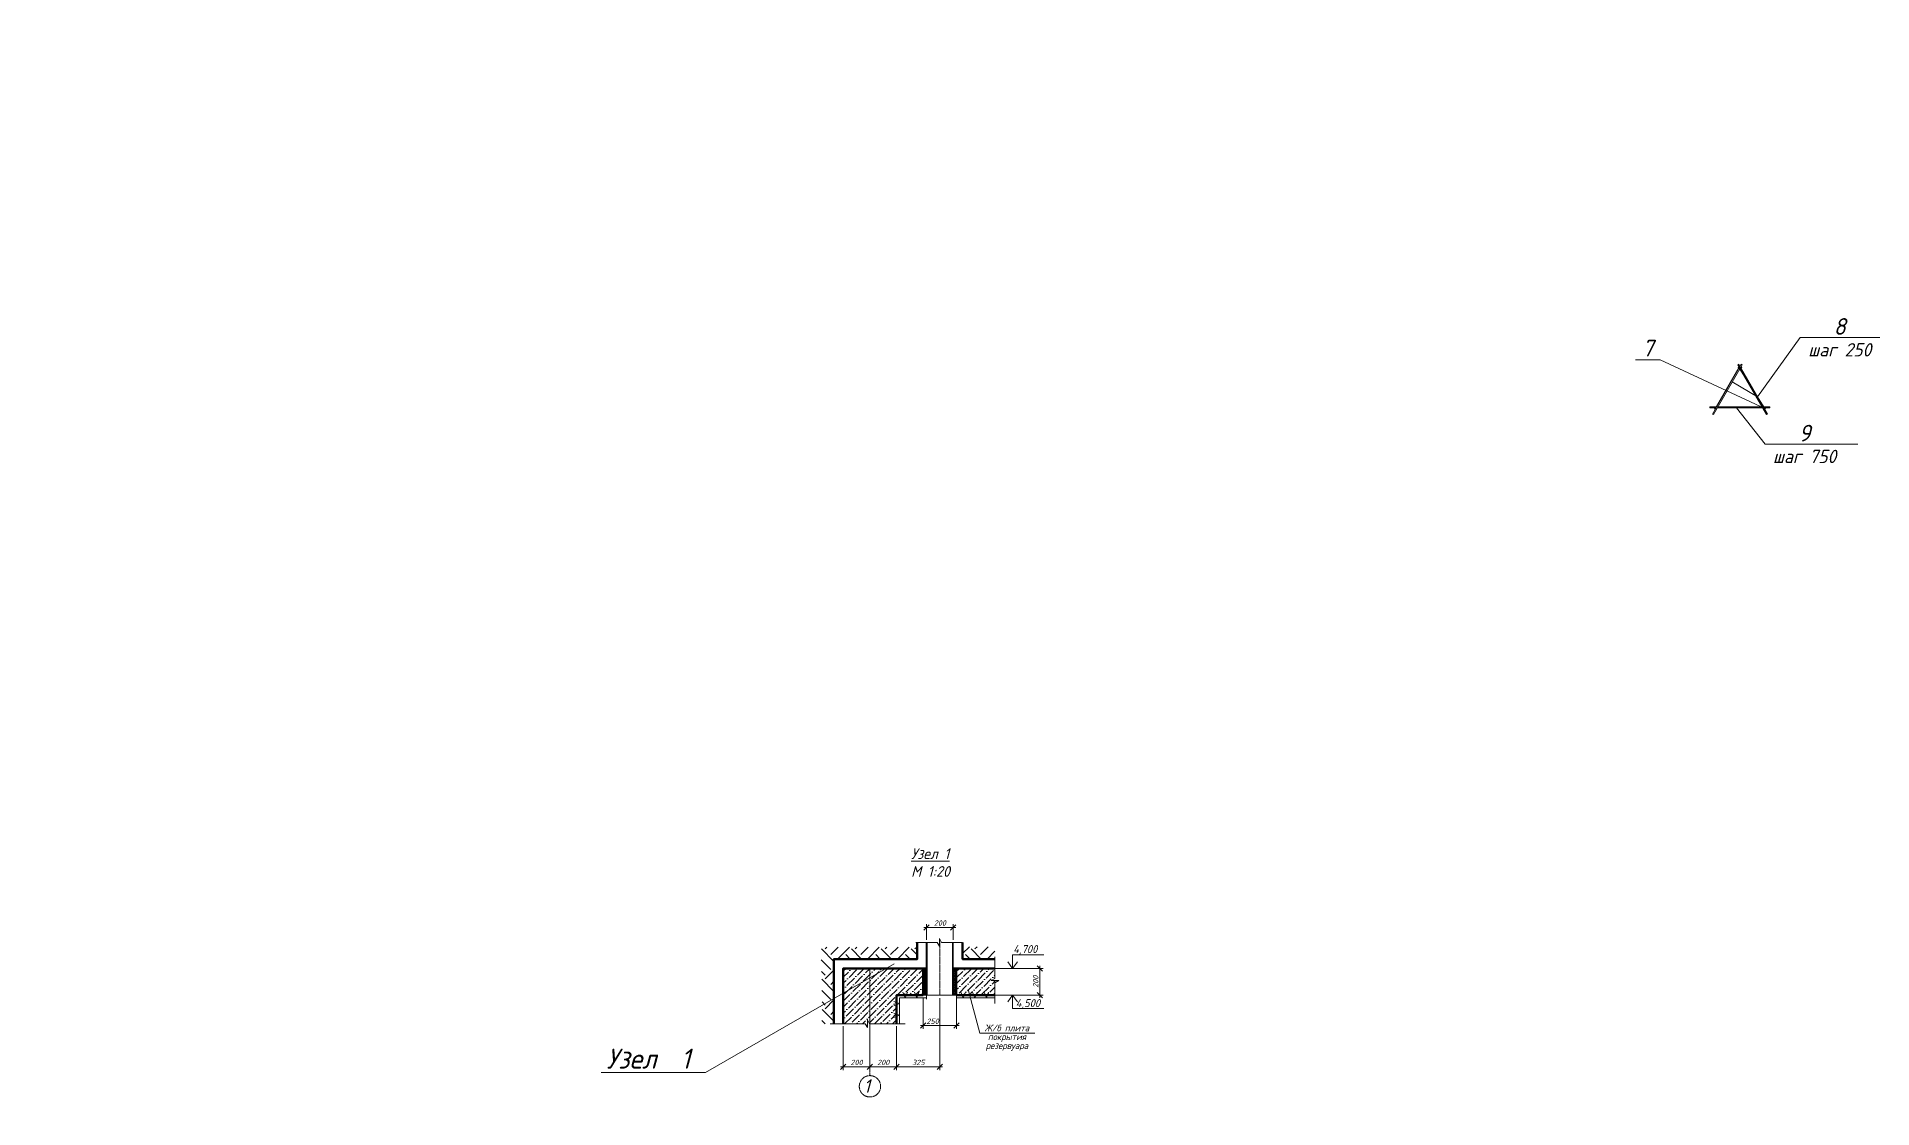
# Model space of a CAD drawing. Header units: millimetres. Extents: x 339888 to 1025294, y -263818 to -40540.
# Drawn here: x 521368 to 535134, y -144122 to -136082 of the extents above; entities that cross this region are included whole.
import ezdxf
from ezdxf import colors
from ezdxf.entities.mleader import LeaderData, LeaderLine
from ezdxf.math import Vec2, Vec3

# ---------------------------------------------------------------- set-up
doc = ezdxf.new("R2010")
doc.units = ezdxf.units.MM
doc.linetypes.add('CENTER2', pattern=[28.575, 19.05, -3.175, 3.175, -3.175])
doc.layers.get('0').update_dxf_attribs({"lineweight": 15})
for name, color, linetype, lineweight in [('0 @ 20', 7, 'Continuous', 15), ('0 @ 50', 7, 'Continuous', 15), ('Оси', 126, 'CENTER2', 15), ('Размеры', 250, 'Continuous', 18), ('Размеры @ 50', 250, 'Continuous', 18)]:
    doc.layers.add(name, color=color, linetype=linetype, lineweight=lineweight)
doc.styles.add('ГОСТ 2', font='GOST_Common Italic.ttf', dxfattribs={"height": 2})
doc.styles.add('ГОСТ 2.5', font='GOST_Common Italic.ttf', dxfattribs={"height": 2.5})
doc.styles.add('ГОСТ 3', font='GOST_Common Italic.ttf', dxfattribs={"height": 3})
doc.styles.add('Размерный 2', font='isocpeui.ttf', dxfattribs={"height": 2})
doc.dimstyles.new('ISO-25', dxfattribs={"dimtxt": 2, "dimasz": 1.8, "dimexe": 1, "dimexo": 2, "dimtad": 1, "dimdec": 0, "dimlfac": 100, "dimtxsty": 'Размерный 2', "dimblk": 'OBLIQUE', "dimcen": 2, "dimdle": 1, "dimclrd": 251, "dimclre": 251, "dimadec": 0, "dimazin": 0, "dimtfac": 1, "dimtdec": 0, "dimtmove": 0, "dimatfit": 3, "dimfxl": 1, "dimlwd": 15, "dimlwe": 15, "dimarcsym": 0})
doc.dimstyles.new('ГОСТ_2К', dxfattribs={"dimtxt": 2, "dimasz": 2, "dimexe": 1.25, "dimexo": 1, "dimtad": 1, "dimdec": 0, "dimtxsty": 'ГОСТ 2', "dimblk": 'OBLIQUE', "dimcen": -2.5, "dimdle": 1, "dimclrd": 251, "dimclre": 251, "dimclrt": 256, "dimadec": 1, "dimazin": 0, "dimtfac": 1, "dimtdec": 0, "dimtmove": 0, "dimatfit": 3, "dimfxl": 1, "dimlwd": 15, "dimlwe": 15, "dimarcsym": 1})

# ---------------------------------------------------------------- blocks, each defined once
blk = doc.blocks.new('_None')
blk = doc.blocks.new('_DotSmall')
at = {"color": 0, "linetype": 'ByBlock', "const_width": 0.5}
blk.add_lwpolyline([(-0.0625, 0, 1), (0.0625, 0, 1)], format="xyb", close=True, dxfattribs=at)
blk = doc.blocks.new('_Oblique')
at = {"color": 0, "linetype": 'ByBlock', "lineweight": -2}
blk.add_line((-0.5, -0.5), (0.5, 0.5), dxfattribs=at)
blk = doc.blocks.new('*D949')
at = {"color": 251, "lineweight": 15, "transparency": 16777216}
for p, q in [((528017, -143292), (528017, -143527)), ((528267, -143292), (528267, -143527)), ((527997, -143502), (528287, -143502))]:
    blk.add_line(p, q, dxfattribs=at)
at = {"layer": 'Defpoints', "color": 0, "lineweight": 15, "transparency": 16777216}
for p in [(528017, -143272), (528267, -143272), (528267, -143502)]:
    blk.add_point(p, dxfattribs=at)
at = {"color": 251, "lineweight": 15, "transparency": 16777216, "xscale": 40, "yscale": 40, "zscale": 40, "rotation": 180}
blk.add_blockref('_Oblique', (528017, -143502), dxfattribs=at)
at = {"color": 251, "lineweight": 15, "transparency": 16777216, "xscale": 40, "yscale": 40, "zscale": 40}
blk.add_blockref('_Oblique', (528267, -143502), dxfattribs=at)
at = {"lineweight": 15, "transparency": 16777216, "insert": (528087, -143469), "char_height": 40, "attachment_point": 5, "style": 'ГОСТ 2'}
blk.add_mtext('250', dxfattribs=at)
blk = doc.blocks.new('*D950')
at = {"color": 251, "lineweight": 15, "transparency": 16777216}
for p, q in [((528575, -143072), (528917, -143072)), ((528892, -143292), (528892, -143052)), ((528575, -143272), (528917, -143272))]:
    blk.add_line(p, q, dxfattribs=at)
at = {"layer": 'Defpoints', "color": 0, "lineweight": 15, "transparency": 16777216}
for p in [(528555, -143072), (528892, -143072), (528555, -143272)]:
    blk.add_point(p, dxfattribs=at)
at = {"color": 251, "lineweight": 15, "transparency": 16777216, "xscale": 40, "yscale": 40, "zscale": 40}
for p, rotation in [((528892, -143072), 90), ((528892, -143272), 270)]:
    blk.add_blockref('_Oblique', p, dxfattribs=dict(at, rotation=rotation))
at = {"lineweight": 15, "transparency": 16777216, "insert": (528860, -143172), "char_height": 40, "attachment_point": 5, "rotation": 90, "style": 'ГОСТ 2'}
blk.add_mtext('200', dxfattribs=at)
blk = doc.blocks.new('*D951')
at = {"color": 251, "lineweight": 15, "transparency": 16777216}
for p, q in [((528042, -142857), (528042, -142740)), ((528242, -142857), (528242, -142740)), ((528022, -142765), (528262, -142765))]:
    blk.add_line(p, q, dxfattribs=at)
at = {"layer": 'Defpoints', "color": 0, "lineweight": 15, "transparency": 16777216}
for p in [(528042, -142877), (528242, -142765), (528242, -142877)]:
    blk.add_point(p, dxfattribs=at)
at = {"color": 251, "lineweight": 15, "transparency": 16777216, "xscale": 40, "yscale": 40, "zscale": 40, "rotation": 180}
blk.add_blockref('_Oblique', (528042, -142765), dxfattribs=at)
at = {"color": 251, "lineweight": 15, "transparency": 16777216, "xscale": 40, "yscale": 40, "zscale": 40}
blk.add_blockref('_Oblique', (528242, -142765), dxfattribs=at)
at = {"lineweight": 15, "transparency": 16777216, "insert": (528142, -142732), "char_height": 40, "attachment_point": 5, "style": 'ГОСТ 2'}
blk.add_mtext('200', dxfattribs=at)
blk = doc.blocks.new('*D952')
at = {"color": 251, "lineweight": 15, "transparency": 16777216}
for p, q in [((527417, -143507), (527417, -143835)), ((527617, -143507), (527617, -143835)), ((527637, -143810), (527397, -143810))]:
    blk.add_line(p, q, dxfattribs=at)
at = {"layer": 'Defpoints', "color": 0, "lineweight": 15, "transparency": 16777216}
for p in [(527417, -143487), (527617, -143487), (527417, -143810)]:
    blk.add_point(p, dxfattribs=at)
at = {"color": 251, "lineweight": 15, "transparency": 16777216, "xscale": 40, "yscale": 40, "zscale": 40, "rotation": 180}
blk.add_blockref('_Oblique', (527417, -143810), dxfattribs=at)
at = {"color": 251, "lineweight": 15, "transparency": 16777216, "xscale": 40, "yscale": 40, "zscale": 40}
blk.add_blockref('_Oblique', (527617, -143810), dxfattribs=at)
at = {"lineweight": 15, "transparency": 16777216, "insert": (527517, -143778), "char_height": 40, "attachment_point": 5, "style": 'ГОСТ 2'}
blk.add_mtext('200', dxfattribs=at)
blk = doc.blocks.new('*D953')
at = {"color": 251, "lineweight": 15, "transparency": 16777216}
for p, q in [((527617, -143507), (527617, -143835)), ((527817, -143507), (527817, -143835)), ((527597, -143810), (527837, -143810))]:
    blk.add_line(p, q, dxfattribs=at)
at = {"layer": 'Defpoints', "color": 0, "lineweight": 15, "transparency": 16777216}
for p in [(527617, -143487), (527817, -143487), (527817, -143810)]:
    blk.add_point(p, dxfattribs=at)
at = {"color": 251, "lineweight": 15, "transparency": 16777216, "xscale": 40, "yscale": 40, "zscale": 40, "rotation": 180}
blk.add_blockref('_Oblique', (527617, -143810), dxfattribs=at)
at = {"color": 251, "lineweight": 15, "transparency": 16777216, "xscale": 40, "yscale": 40, "zscale": 40}
blk.add_blockref('_Oblique', (527817, -143810), dxfattribs=at)
at = {"lineweight": 15, "transparency": 16777216, "insert": (527717, -143778), "char_height": 40, "attachment_point": 5, "style": 'ГОСТ 2'}
blk.add_mtext('200', dxfattribs=at)
blk = doc.blocks.new('*U954')
at = {"layer": 'Оси', "color": 0, "linetype": 'CENTER2', "lineweight": 15, "ltscale": 0.3, "transparency": 16777216}
blk.add_line((0, -201), (0, 201), dxfattribs=at)
blk = doc.blocks.new('*D955')
at = {"color": 251, "lineweight": 15, "transparency": 16777216}
for p, q in [((528142, -143296), (528142, -143835)), ((527817, -143507), (527817, -143835)), ((527797, -143810), (528162, -143810))]:
    blk.add_line(p, q, dxfattribs=at)
at = {"layer": 'Defpoints', "color": 0, "lineweight": 15, "transparency": 16777216}
for p in [(528142, -143276), (527817, -143487), (528142, -143810)]:
    blk.add_point(p, dxfattribs=at)
at = {"color": 251, "lineweight": 15, "transparency": 16777216, "xscale": 40, "yscale": 40, "zscale": 40, "rotation": 180}
blk.add_blockref('_Oblique', (527817, -143810), dxfattribs=at)
at = {"color": 251, "lineweight": 15, "transparency": 16777216, "xscale": 40, "yscale": 40, "zscale": 40}
blk.add_blockref('_Oblique', (528142, -143810), dxfattribs=at)
at = {"lineweight": 15, "transparency": 16777216, "insert": (527980, -143778), "char_height": 40, "attachment_point": 5, "style": 'ГОСТ 2'}
blk.add_mtext('325', dxfattribs=at)

msp = doc.modelspace()

# ---------------------------------------------------------------- hatches: boundary and pattern name
at = {"lineweight": 15}
h = msp.add_hatch(dxfattribs=at)
h.set_pattern_fill('ANSI36', color=251, scale=10)
h.paths.add_polyline_path([(527417.35203, -143487.4734), (527581.50143, -143487.4734), (527598.10752, -143516.23599), (527598.10752, -143459.23039), (527614.41363, -143487.4734), (527817.35203, -143487.4734), (527817.35203, -143272.0753), (528017.35203, -143272.0753), (528017.35203, -143072.0753), (527417.35203, -143072.0753)])
h.paths.add_polyline_path([(528267.35203, -143072.0753), (528267.35203, -143272.0753), (528555.05118, -143272.0753), (528555.05118, -143180.51764), (528583.29419, -143164.21153), (528526.28859, -143164.21153), (528555.05118, -143147.60544), (528555.05118, -143072.0753)])
at = {"lineweight": 9}
h = msp.add_hatch(dxfattribs=at)
h.set_pattern_fill('ANSI37', color=253, scale=3, angle=90)
h.paths.add_polyline_path([(528264.00223, -143272.0753), (528264.00223, -143072.0753), (528242.35203, -143072.0753), (528242.35203, -143272.0753)])
h.paths.add_polyline_path([(528020.70182, -143072.0753), (528020.70182, -143272.0753), (528042.35203, -143272.0753), (528042.35203, -143072.0753)])
at = {"layer": 'Размеры', "lineweight": 15}
h = msp.add_hatch(dxfattribs=at)
h.set_pattern_fill('EARTH', color=253, scale=25, angle=45)
h.paths.add_polyline_path([(528555.05118, -143002.09682), (528555.05118, -142909.54398), (528312.3305, -142909.54398), (528312.3305, -143002.09682)])
edge = h.paths.add_edge_path()
edge.add_line((527257.08645, -143487.4734), (527347.37355, -143487.4734))
edge.add_line((527347.37355, -143487.4734), (527347.37355, -143002.09682))
edge.add_line((527347.37355, -143002.09682), (527972.37355, -143002.09682))
edge.add_line((527972.37355, -143002.09682), (527972.37355, -142913.24277))
edge.add_line((527972.37355, -142913.24277), (527245.99057, -142913.24277))
edge.add_arc((519691.92526, -143346.43271), 7566.47582, -1.068067193, 3.282047593, ccw=False)

# ---------------------------------------------------------------- linework, layer by layer
at = {"lineweight": 30}
for p, q in [((528042.35203, -143272.0753), (528042.35203, -142877.25925)), ((528045.70182, -143272.0753), (528045.70182, -142877.25925)), ((528239.00223, -143272.0753), (528239.00223, -142877.25925)), ((528242.35203, -143272.0753), (528242.35203, -142877.25925))]:
    msp.add_line(p, q, dxfattribs=at)
at = {"lineweight": 40}
for p, q in [((528017.35203, -143272.0753), (528017.35203, -143072.0753)), ((528020.70182, -143272.0753), (528020.70182, -143072.0753)), ((528264.00223, -143272.0753), (528264.00223, -143072.0753)), ((528267.35203, -143272.0753), (528267.35203, -143072.0753))]:
    msp.add_line(p, q, dxfattribs=at)
at = {"lineweight": 15, "ltscale": 0.5}
for p, q in [((528555.05015, -143072.0753), (528819.95494, -143072.07532)), ((528555.05015, -143272.0753), (528819.95494, -143272.07528))]:
    msp.add_line(p, q, dxfattribs=at)
at = {"lineweight": 15}
for p, q in [((527839.35203, -143487.4734), (527839.35203, -143294.0753)), ((527839.35203, -143294.0753), (528042.35203, -143294.0753)), ((527881.32049, -143294.0753), (527864.51392, -143250.94953)), ((527881.32049, -143294.0753), (527898.12706, -143250.94953)), ((527968.32049, -143294.0753), (527951.51392, -143250.94953)), ((527968.32049, -143294.0753), (527985.12706, -143250.94953)), ((528017.35203, -143272.0753), (528267.35203, -143272.0753)), ((528042.35203, -143272.0753), (528042.35203, -143304.0753)), ((528267.35203, -143272.0753), (528267.35203, -143304.0753)), ((528267.35203, -143294.0753), (528555.05118, -143294.0753)), ((528316.38356, -143294.0753), (528299.57699, -143250.94953)), ((528316.38356, -143294.0753), (528333.19013, -143250.94953)), ((528403.38356, -143294.0753), (528386.57699, -143250.94953)), ((528403.38356, -143294.0753), (528420.19013, -143250.94953)), ((528490.38356, -143294.0753), (528473.57699, -143250.94953)), ((528490.38356, -143294.0753), (528507.19013, -143250.94953)), ((527839.35203, -143336.68514), (527796.22626, -143319.87857)), ((527839.35203, -143336.68514), (527796.22626, -143353.49172)), ((527839.35203, -143424.32142), (527796.22626, -143407.51485)), ((527839.35203, -143424.32142), (527796.22626, -143441.12799))]:
    msp.add_line(p, q, dxfattribs=at)
at = {"lineweight": 50}
for points in [[(527347.37355, -143487.4734), (527347.37355, -143002.09682), (527972.37355, -143002.09682), (527972.37355, -142877.25925)], [(528312.3305, -142877.25925), (528312.3305, -143002.09682), (528555.05118, -143002.09682)], [(527417.35203, -143487.4734), (527417.35203, -143072.0753), (528042.35203, -143072.0753)], [(528242.35203, -143072.0753), (528555.05118, -143072.0753)], [(528017.35203, -143272.0753), (527817.35203, -143272.0753), (527817.35203, -143487.4734)], [(528555.05118, -143272.0753), (528267.35203, -143272.0753)]]:
    msp.add_lwpolyline(points, dxfattribs=at)
at = {"lineweight": 15}
for points in [[(527961.72839, -142877.25925), (528121.62786, -142877.25925), (528138.23395, -142906.02184), (528138.23395, -142849.01624), (528154.54006, -142877.25925), (528312.00891, -142877.25925)], [(528555.05118, -142986.1386), (528555.05118, -143147.60544), (528526.28859, -143164.21153), (528583.29419, -143164.21153), (528555.05118, -143180.51764), (528555.05118, -143335.56547)], [(527318.99224, -143487.4734), (527581.50143, -143487.4734), (527598.10752, -143516.23599), (527598.10752, -143459.23039), (527614.41363, -143487.4734), (527882.02343, -143487.4734)]]:
    msp.add_lwpolyline(points, dxfattribs=at)
at = {"layer": 'Оси', "lineweight": 15, "ltscale": 0.3}
msp.add_line((527617.35203, -143072.0753), (527617.35203, -143877.02146), dxfattribs=at)
at = {"layer": 'Оси'}
msp.add_circle((527617.35203, -143957.02146), 80, dxfattribs=at)
at = {"layer": 'Размеры', "lineweight": 15}
msp.add_lwpolyline([(533942.47432, -138917.53726), (533935.54612, -138913.53726), (534151.41803, -138539.63615), (534158.34623, -138543.63615)], close=True, dxfattribs=at)
for points in [[(534142.23319, -138555.54475), (534133.04836, -138539.63615), (534126.12016, -138543.63615), (534137.61439, -138563.54475)], [(534142.23319, -138571.54475), (534341.99206, -138917.53726), (534348.92027, -138913.53726), (534146.85199, -138563.54475)], [(533966.69888, -138859.57911), (533917.19043, -138859.57911), (533917.19043, -138867.57911), (533962.08007, -138867.57911)], [(533971.31768, -138867.57911), (534313.14871, -138867.57911)], [(534308.5299, -138859.57911), (533975.93648, -138859.57911)], [(534322.38631, -138867.57911), (534367.19043, -138867.57911), (534367.19043, -138859.57911), (534317.76751, -138859.57911)]]:
    msp.add_lwpolyline(points, dxfattribs=at)
at = {"layer": 'Размеры', "lineweight": 30}
for centre in [(534133.00878, -138563.52477), (534151.4576, -138563.52477), (533955.15366, -138871.57888), (534329.31272, -138871.57888)]:
    msp.add_circle(centre, 4, dxfattribs=at)

# ---------------------------------------------------------------- block references
at = {"layer": 'Оси', "linetype": 'CENTER2', "lineweight": 15, "ltscale": 0.3}
msp.add_blockref('*U954', (528142.35203, -143074.66727), dxfattribs=at)

# ---------------------------------------------------------------- texts
at = {"layer": '0 @ 20', "lineweight": 15, "ltscale": 0.5, "style": 'ГОСТ 3'}
for s, rotation, p in [('4,700', 359.999994899, (528691.48359, -142957.64347)), ('4,500', 0.000005099, (528710.69025, -143362.82691))]:
    msp.add_text(s, height=60, rotation=rotation, dxfattribs=at).set_placement(p)
at = {"layer": '0 @ 20', "lineweight": 15, "insert": (527890.90913, -142171.67147), "char_height": 80, "attachment_point": 1, "style": 'ГОСТ 3'}
msp.add_mtext_dynamic_manual_height_columns('\\pi35.159;{\\LУзел 1\\P\\pi44.553;}М 1:20', width=369.3475278, gutter_width=300, heights=[0], dxfattribs=at)
at = {"layer": 'Оси', "style": 'ГОСТ 2'}
msp.add_text('1', height=100, dxfattribs=at).set_placement((527570.53138, -144004.3981))

# ---------------------------------------------------------------- dimensions: what is measured, and where the dimension line sits
at = {"layer": '0 @ 20', "lineweight": 15}
for base, p1, p2, picture, middle in [((528242.35203, -142764.79823), (528042.35203, -142877.25925), (528242.35203, -142877.25925), '*D951', (528142.35203, -142732.29823)), ((528142.35203, -143810.26551), (527817.35203, -143487.4734), (528142.35203, -143275.5753), '*D955', (527979.85203, -143777.76551)), ((527417.35203, -143810.26551), (527617.35203, -143487.4734), (527417.35203, -143487.4734), '*D952', (527517.35203, -143777.76551)), ((527817.35203, -143810.26551), (527617.35203, -143487.4734), (527817.35203, -143487.4734), '*D953', (527717.35203, -143777.76551))]:
    dim = msp.add_linear_dim(base=base, p1=p1, p2=p2, dimstyle='ГОСТ_2К', override={"dimscale": 20, "dimtix": 0, "dimtofl": 1, "dimtmove": 0, "dimatfit": 3}, dxfattribs=at)
    dim.commit()
    dim.dimension.update_dxf_attribs({"geometry": picture, "text_midpoint": middle})
dim = msp.add_linear_dim(base=(528892.13109, -143072.0753), p1=(528555.05118, -143272.0753), p2=(528555.0512, -143072.0753), angle=90, dimstyle='ГОСТ_2К', override={"dimscale": 20, "dimtix": 0, "dimtofl": 1, "dimtmove": 0, "dimatfit": 3}, dxfattribs=at)
dim.commit()
dim.dimension.update_dxf_attribs({"geometry": '*D950', "text_midpoint": (528859.63109, -143172.0753)})
dim = msp.add_linear_dim(base=(528267.35203, -143501.53261), p1=(528017.35203, -143272.0753), p2=(528267.35203, -143272.0753), dimstyle='ГОСТ_2К', override={"dimscale": 20, "dimtix": 0, "dimtofl": 1, "dimtmove": 0, "dimatfit": 3}, dxfattribs=at)
dim.commit()
dim.dimension.update_dxf_attribs({"geometry": '*D949', "text_midpoint": (528086.89819, -143501.53261), "dimtype": 160})

# ---------------------------------------------------------------- leaders
at = {"layer": '0 @ 20', "lineweight": 15, "ltscale": 0.5}
for points in [[(528687.50777, -143072.07531), (528687.50778, -142970.93159), (528920.87464, -142970.93161)], [(528687.50777, -143272.07529), (528687.50778, -143373.21901), (528920.87464, -143373.21899)]]:
    msp.add_leader(points, dimstyle='ISO-25', override={"dimscale": 20, "dimtxt": 0.25, "dimasz": 2.5, "dimgap": 0.625, "dimtad": 0, "dimldrblk": 'Open90'}, dxfattribs=at)
at = {"layer": '0 @ 20', "lineweight": 15}
ml = msp.add_multileader_mtext('Standard', dxfattribs=at)
ml.set_content('Ж/б плита \\Pпокрытия \\Pрезервуара', color=256, style='ГОСТ 2.5')
ml.set_leader_properties(color=251, linetype='ByLayer', lineweight=15)
ml.set_arrow_properties(name='NONE')
ml.build(insert=Vec2(0, 0))
ml.multileader.update_dxf_attribs({"text_left_attachment_type": 6, "text_right_attachment_type": 6, "dogleg_length": 0, "arrow_head_size": 0, "scale": 20})
ctx = ml.context
ctx.base_point, ctx.scale, ctx.char_height, ctx.arrow_head_size, ctx.landing_gap_size, ctx.plane_origin = Vec3(528441.12611, -143559.0627), 20, 50, 0, 20, Vec3(528353.21372, -143230.96918)
ctx.left_attachment, ctx.right_attachment, ctx.text_align_type = 6, 6, 1
notes = []
notes.append((ctx, [(0, (1, 1, 0), (528441.12611, -143559.0627), (1, 0), 0, [(0, [(528353.21372, -143230.96918)], 0, [])])]))
ctx.mtext.insert, ctx.mtext.alignment, ctx.mtext.line_spacing_factor, ctx.mtext.flow_direction = Vec3(528644.59202, -143494.0627), 2, 0.8, 5
at = {"layer": '0 @ 50', "lineweight": 15}
ml = msp.add_multileader_mtext('Standard', dxfattribs=at)
ml.set_content('8\\P{\\H0.8x;шаг 250}', color=256, style='ГОСТ 3')
ml.set_leader_properties(color=251, linetype='ByLayer', lineweight=15)
ml.set_arrow_properties(name='NONE')
ml.build(insert=Vec2(0, 0))
ml.multileader.update_dxf_attribs({"text_left_attachment_type": 6, "text_right_attachment_type": 6, "dogleg_length": 1, "arrow_head_size": 100, "scale": 50})
ctx = ml.context
ctx.base_point, ctx.scale, ctx.char_height, ctx.arrow_head_size, ctx.landing_gap_size, ctx.plane_origin = Vec3(534644.09234, -138338.85002), 50, 125, 100, 0, Vec3(533873.8467, -140284.95205)
ctx.left_attachment, ctx.right_attachment, ctx.text_align_type = 6, 6, 1
notes.append((ctx, [(1, (1, 1, 0), (534594.09234, -138338.85002), (1, 0), 50, [(0, [(534084.74531, -138671.11668), (534273.60734, -138783.09145)], 0, [])])]))
ctx.mtext.insert, ctx.mtext.alignment, ctx.mtext.line_spacing_factor, ctx.mtext.flow_direction = Vec3(534890.07718, -138193.85002), 2, 0.9, 5
ml = msp.add_multileader_mtext('Standard', dxfattribs=at)
ml.set_content(' 7', color=256, style='ГОСТ 3')
ml.set_leader_properties(color=251, linetype='ByLayer', lineweight=15)
ml.set_arrow_properties(name='NONE')
ml.build(insert=Vec2(0, 0))
ml.multileader.update_dxf_attribs({"text_left_attachment_type": 6, "text_right_attachment_type": 6, "dogleg_length": 1, "arrow_head_size": 100, "scale": 50})
ctx = ml.context
ctx.base_point, ctx.scale, ctx.char_height, ctx.arrow_head_size, ctx.landing_gap_size, ctx.plane_origin = Vec3(533340.47999, -138506.42887), 50, 125, 100, 0, Vec3(533729.80354, -139113.2429)
ctx.left_attachment, ctx.right_attachment, ctx.text_align_type = 6, 6, 2
notes.append((ctx, [(0, (1, 1, 0), (533542.56333, -138506.42887), (-1, 0), 50, [(2, [(533955.15366, -138871.57888), (534133.00878, -138563.52477), (534329.31272, -138871.57888)], 0, [])])]))
ctx.mtext.insert, ctx.mtext.alignment, ctx.mtext.flow_direction = Vec3(533492.56333, -138356.42887), 3, 5
ml = msp.add_multileader_mtext('Standard', dxfattribs=at)
ml.set_content('9\\P{\\H0.8x;шаг 750}', color=256, style='ГОСТ 3')
ml.set_leader_properties(color=251, linetype='ByLayer', lineweight=15)
ml.set_arrow_properties(name='NONE')
ml.build(insert=Vec2(0, 0))
ml.multileader.update_dxf_attribs({"text_left_attachment_type": 6, "text_right_attachment_type": 6, "dogleg_length": 1, "arrow_head_size": 100, "scale": 50})
ctx = ml.context
ctx.base_point, ctx.scale, ctx.char_height, ctx.arrow_head_size, ctx.landing_gap_size, ctx.plane_origin = Vec3(534380.53393, -139138.85569), 50, 125, 100, 0, Vec3(533601.41252, -141301.69024)
ctx.left_attachment, ctx.right_attachment, ctx.text_align_type = 6, 6, 1
notes.append((ctx, [(1, (1, 1, 0), (534330.53393, -139138.85569), (1, 0), 50, [(1, [(534115.1706, -138867.57911)], 0, [])])]))
ctx.mtext.insert, ctx.mtext.alignment, ctx.mtext.line_spacing_factor, ctx.mtext.flow_direction = Vec3(534626.51878, -138993.85569), 2, 0.9, 5
ml = msp.add_multileader_mtext('Standard', dxfattribs=at)
ml.set_content('Узел  1', color=256, style='ГОСТ 2.5')
ml.set_leader_properties(color=251, linetype='ByLayer', lineweight=15)
ml.set_arrow_properties(name='NONE')
ml.build(insert=Vec2(0, 0))
ml.multileader.update_dxf_attribs({"text_left_attachment_type": 6, "text_right_attachment_type": 6, "dogleg_length": 1.29189, "arrow_head_size": 0, "scale": 50})
ctx = ml.context
ctx.base_point, ctx.scale, ctx.char_height, ctx.arrow_head_size, ctx.landing_gap_size, ctx.plane_origin = Vec3(525608.20833, -143854.62614), 50, 150, 0, 50, Vec3(528056.48241, -142889.57348)
ctx.left_attachment, ctx.right_attachment, ctx.text_align_type = 6, 6, 2
notes.append((ctx, [(0, (1, 1, 0), (526384.96217, -143854.62614), (-1, 0), 64.59475, [(0, [(527799.36271, -143038.02161)], 0, [])])]))
ctx.mtext.insert, ctx.mtext.alignment, ctx.mtext.flow_direction = Vec3(526270.36742, -143674.62614), 3, 5
at = {"layer": 'Размеры @ 50', "lineweight": 15}
ml = msp.add_multileader_mtext('Standard', dxfattribs=at)
ml.set_content('Грунт обратной засыпки\\PЗащитная мембрана\\PЭкструзионный пенополистирол CARBON PROF - 70мм\\PГидроизоляционная мембрана Техноэласт ЭПП 2 слоя\\PСлой усиления Техноэласт ЭПП\\PПраймер битумный ТехноНИКОЛЬ №01*\\PФундаментная плита, 400мм \\PГидроизоляционная мембрана Техноэласт ЭПП 2 слоя\\PПраймер битумный ТехноНИКОЛЬ №01*\\PБетонная подготовка, 100мм\\PЩебневая подготовка, 100мм\\PУплотненный грунт', color=256, style='ГОСТ 2.5')
ml.set_leader_properties(color=251, linetype='ByLayer', lineweight=15)
ml.set_arrow_properties(name='DOTSMALL')
ml.build(insert=Vec2(0, 0))
ml.multileader.update_dxf_attribs({"text_left_attachment_type": 6, "text_right_attachment_type": 6, "dogleg_length": 0, "arrow_head_size": 100, "scale": 50})
ctx = ml.context
ctx.base_point, ctx.scale, ctx.char_height, ctx.arrow_head_size, ctx.landing_gap_size, ctx.plane_origin = Vec3(529657.95225, -132409.23479), 50, 125, 100, 50, Vec3(529658.67532, -129492.60962)
ctx.left_attachment, ctx.right_attachment = 6, 6
notes.append((ctx, [(1, (1, 1, 0), (529657.95225, -132409.23479), (1, 0), 0, [(0, [(529658.67532, -129492.60962)], 0, [])])]))
ctx.mtext.insert, ctx.mtext.flow_direction = Vec3(529707.95225, -132246.73479), 5
ml = msp.add_multileader_mtext('Standard', dxfattribs=at)
ml.set_content('Гидроизоляция: анкерный лист V-Lock\\Pиз полиэтилена\\PУклообразующая стяжка, мин.40мм\\PФундаментная плита, 400мм \\PГидроизоляционная мембрана Техноэласт ЭПП 2 слоя\\PПраймер битумный ТехноНИКОЛЬ №01*\\PБетонная подготовка, 100мм\\PЩебневая подготовка, 100мм\\PУплотненный грунт', color=256, style='ГОСТ 2.5')
ml.set_leader_properties(color=251, linetype='ByLayer', lineweight=15)
ml.set_arrow_properties(name='DOTSMALL')
ml.build(insert=Vec2(0, 0))
ml.multileader.update_dxf_attribs({"text_left_attachment_type": 6, "text_right_attachment_type": 6, "dogleg_length": 0, "arrow_head_size": 100, "scale": 50})
ctx = ml.context
ctx.base_point, ctx.scale, ctx.char_height, ctx.arrow_head_size, ctx.landing_gap_size, ctx.plane_origin = Vec3(521683.37874, -132819.9019), 50, 125, 100, 50, Vec3(526023.62495, -129492.60962)
ctx.left_attachment, ctx.right_attachment = 6, 6
notes.append((ctx, [(0, (1, 1, 0), (526023.62495, -132819.9019), (-1, 0), 0, [(0, [(526023.62495, -129642.49483)], 0, [])])]))
ctx.mtext.insert, ctx.mtext.flow_direction = Vec3(521733.37874, -132657.4019), 5
for ctx, leaders in notes:
    for number, flags, end, landing, length, lines in leaders:
        leader = LeaderData()
        leader.index, (leader.has_last_leader_line, leader.has_dogleg_vector, leader.attachment_direction) = number, flags
        leader.last_leader_point, leader.dogleg_vector, leader.dogleg_length = Vec3(end), Vec3(landing), length
        for number, points, colour, breaks in lines:
            line = LeaderLine()
            line.index, line.vertices, line.color, line.breaks = number, Vec3.list(points), colors.encode_raw_color(colour), breaks
            leader.lines.append(line)
        ctx.leaders.append(leader)

doc.saveas('drawing.dxf')
